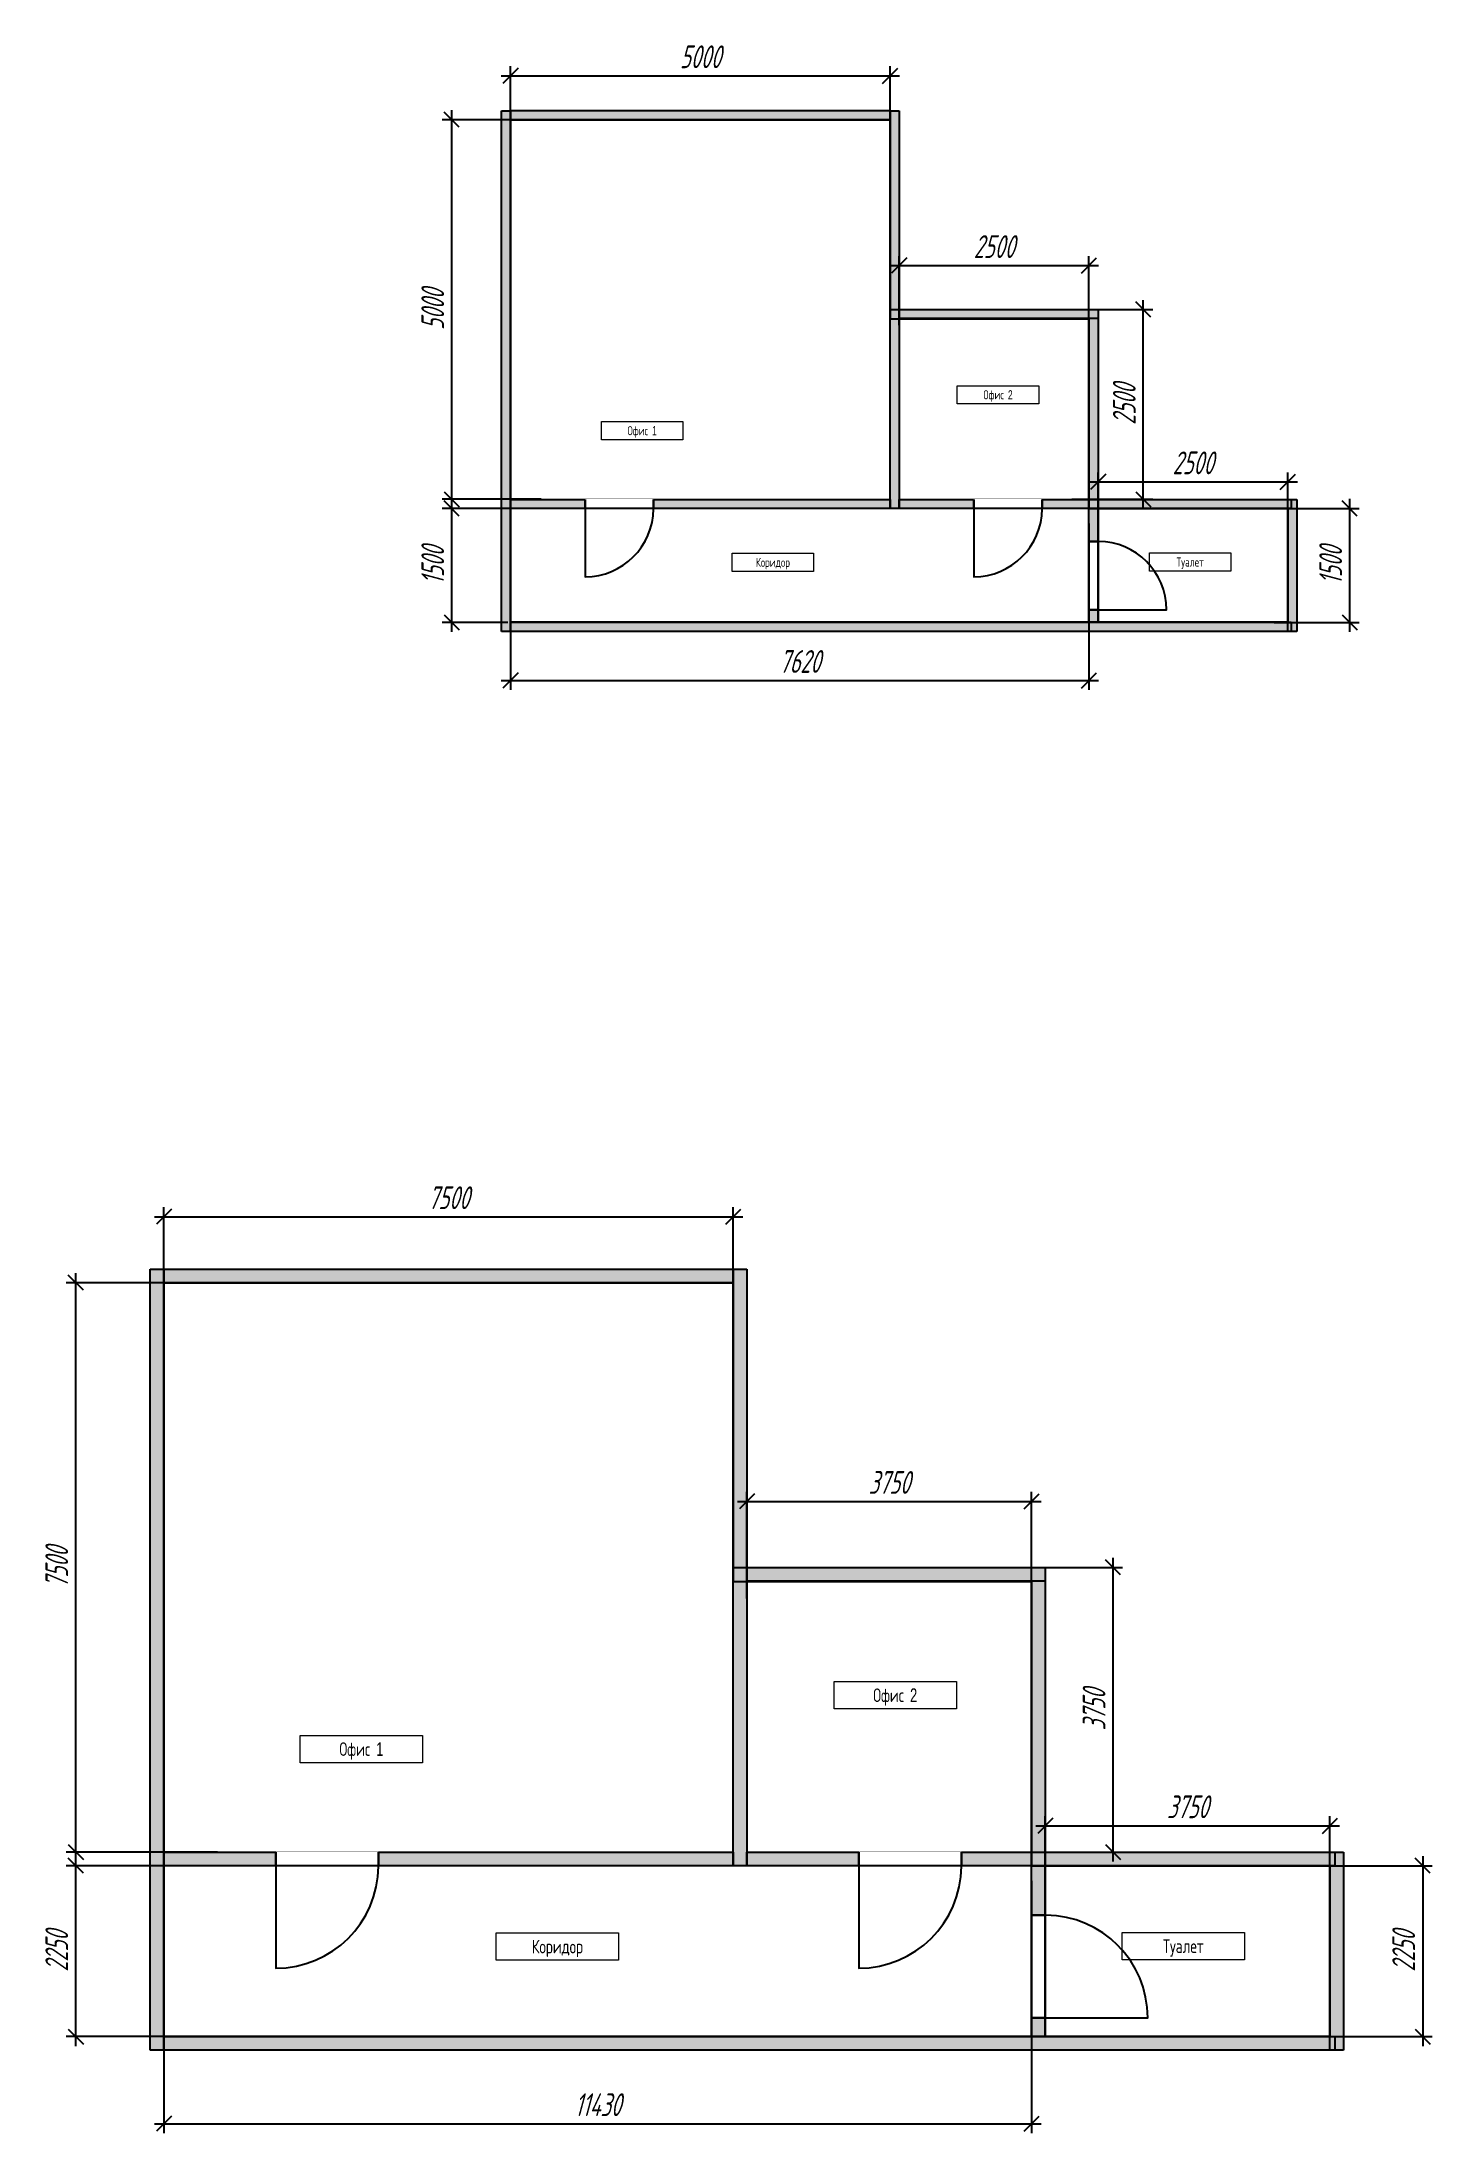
# Model space of a CAD drawing. Header units: millimetres. Extents: x -3704 to 14612, y -19735 to 7813.
import ezdxf

# ---------------------------------------------------------------- set-up
doc = ezdxf.new("R2010")
doc.units = ezdxf.units.MM
doc.set_wipeout_variables(frame=1)
for name, color, linetype in [('!!!_ТЗ для АР', 1, 'Continuous'), ('Door', 44, 'Continuous'), ('А _ Зона Помещение_Паспорт', 7, 'Continuous')]:
    doc.layers.add(name, color=color, linetype=linetype)
doc.layers.add('_Маскировка', color=7, linetype='Continuous', lineweight=0, true_color=0xffffff)
doc.layers.add('_Стены', color=4, linetype='Continuous', lineweight=30)
doc.styles.add('GOST 2.304', font='cs_gost2304.shx', dxfattribs={"width": 0.8, "oblique": 15})
doc.styles.add('tdCAD', font='simplex.shx', dxfattribs={"width": 0.7})
doc.dimstyles.new('SPDS 1к100', dxfattribs={"dimscale": 100, "dimtxt": 3, "dimasz": 2, "dimexe": 1.25, "dimexo": 2, "dimgap": 1, "dimtad": 1, "dimdec": 0, "dimrnd": 0.001, "dimtxsty": 'GOST 2.304', "dimblk": 'OBLIQUE', "dimcen": 2.5, "dimdle": 1.25, "dimadec": 0, "dimazin": 2, "dimtfac": 0.75, "dimtdec": 0, "dimtmove": 1, "dimatfit": 3, "dimfxl": 1, "dimtolj": 1, "dimarcsym": 0})

# ---------------------------------------------------------------- blocks, each defined once
blk = doc.blocks.new('*U6')
at = {"true_color": 0x136734}
h = blk.add_hatch(color=116, dxfattribs=at)
h.dxf.hatch_style = 1
h.paths.add_polyline_path([(7155, -1137), (7035, -1137), (7035, 3863), (7155, 3863)])
for p, q in [((7035, -1137), (7035, 3863)), ((7035, 3863), (7155, 3863)), ((7155, 3863), (7155, -1137)), ((7155, -1137), (7035, -1137))]:
    blk.add_line(p, q)
blk = doc.blocks.new('*U5')
at = {"color": 7, "linetype": 'ByBlock', "true_color": 0xffffff}
blk.add_wipeout([(-900, -125), (0, -125), (0, 5), (-900, 5)], dxfattribs=at).dxf.layer = '_Маскировка'
at = {"linetype": 'ByBlock'}
for p, q in [((-900, 0), (-900, -120)), ((0, 0), (0, -120))]:
    blk.add_line(p, q, dxfattribs=at)
at = {"layer": 'Door'}
blk.add_lwpolyline([(0, 0), (0, 900, 0.412238), (-900, 6, 1.462159)], format="xyb", dxfattribs=at)
blk = doc.blocks.new('*U20')
at = {"true_color": 0x136734}
h = blk.add_hatch(color=116, dxfattribs=at)
h.dxf.hatch_style = 1
h.paths.add_polyline_path([(7155, -1377), (7035, -1377), (7035, 5483), (7155, 5483)])
for p, q in [((7035, -1377), (7035, 5483)), ((7035, 5483), (7155, 5483)), ((7155, 5483), (7155, -1377)), ((7155, -1377), (7035, -1377))]:
    blk.add_line(p, q)
blk = doc.blocks.new('_Oblique')
at = {"color": 0, "linetype": 'ByBlock', "lineweight": -2}
blk.add_line((-0.5, -0.5), (0.5, 0.5), dxfattribs=at)
blk = doc.blocks.new('*D10')
at = {"layer": '!!!_ТЗ для АР', "color": 0, "lineweight": -2, "transparency": 16777216}
for p, q in [((2471, 5435), (2471, 7491)), ((7471, 4168), (7471, 7491)), ((2346, 7366), (7596, 7366))]:
    blk.add_line(p, q, dxfattribs=at)
at = {"layer": 'Defpoints', "color": 0, "transparency": 16777216}
for p in [(7471, 7366), (2471, 5235), (7471, 3968)]:
    blk.add_point(p, dxfattribs=at)
at = {"layer": '!!!_ТЗ для АР', "color": 0, "lineweight": -2, "transparency": 16777216, "xscale": 200, "yscale": 200, "zscale": 200, "rotation": 180}
blk.add_blockref('_Oblique', (2471, 7366), dxfattribs=at)
at = {"layer": '!!!_ТЗ для АР', "color": 0, "lineweight": -2, "transparency": 16777216, "xscale": 200, "yscale": 200, "zscale": 200}
blk.add_blockref('_Oblique', (7471, 7366), dxfattribs=at)
at = {"layer": '!!!_ТЗ для АР', "color": 0, "transparency": 16777216, "insert": (4971, 7616), "char_height": 300, "attachment_point": 5, "style": 'GOST 2.304'}
blk.add_mtext('\\A1;5000', dxfattribs=at)
blk = doc.blocks.new('*D14')
at = {"layer": '!!!_ТЗ для АР', "color": 0, "lineweight": -2, "transparency": 16777216}
for p, q in [((1696, 1662), (1696, 6912)), ((4143, 6787), (1571, 6787)), ((2875, 1787), (1571, 1787))]:
    blk.add_line(p, q, dxfattribs=at)
at = {"layer": 'Defpoints', "color": 0, "transparency": 16777216}
for p in [(1696, 6787), (4343, 6787), (3075, 1787)]:
    blk.add_point(p, dxfattribs=at)
at = {"layer": '!!!_ТЗ для АР', "color": 0, "lineweight": -2, "transparency": 16777216, "xscale": 200, "yscale": 200, "zscale": 200}
for p, rotation in [((1696, 6787), 90), ((1696, 1787), 270)]:
    blk.add_blockref('_Oblique', p, dxfattribs=dict(at, rotation=rotation))
at = {"layer": '!!!_ТЗ для АР', "color": 0, "transparency": 16777216, "insert": (1446, 4287), "char_height": 300, "attachment_point": 5, "rotation": 90, "style": 'GOST 2.304'}
blk.add_mtext('\\A1;5000', dxfattribs=at)
blk = doc.blocks.new('*U16')
at = {"true_color": 0x136734}
h = blk.add_hatch(color=116, dxfattribs=at)
h.dxf.hatch_style = 1
h.paths.add_polyline_path([(7155, -1137), (7035, -1137), (7035, 3863), (7155, 3863)])
for p, q in [((7035, -1137), (7035, 3863)), ((7035, 3863), (7155, 3863)), ((7155, 3863), (7155, -1137)), ((7155, -1137), (7035, -1137))]:
    blk.add_line(p, q)
blk = doc.blocks.new('*U15')
at = {"true_color": 0x136734}
h = blk.add_hatch(color=116, dxfattribs=at)
h.dxf.hatch_style = 1
h.paths.add_polyline_path([(7155, -1377), (7035, -1377), (7035, 3863), (7155, 3863)])
for p, q in [((7035, -1377), (7035, 3863)), ((7035, 3863), (7155, 3863)), ((7155, 3863), (7155, -1377)), ((7155, -1377), (7035, -1377))]:
    blk.add_line(p, q)
blk = doc.blocks.new('*U26')
at = {"true_color": 0x136734}
h = blk.add_hatch(color=116, dxfattribs=at)
h.dxf.hatch_style = 1
h.paths.add_polyline_path([(7155, -1302), (7035, -1302), (7035, 3863), (7155, 3863)])
for p, q in [((7035, -1302), (7035, 3863)), ((7035, 3863), (7155, 3863)), ((7155, 3863), (7155, -1302)), ((7155, -1302), (7035, -1302))]:
    blk.add_line(p, q)
blk = doc.blocks.new('*U23')
at = {"true_color": 0x136734}
h = blk.add_hatch(color=116, dxfattribs=at)
h.dxf.hatch_style = 1
h.paths.add_polyline_path([(7155, 1243), (7035, 1243), (7035, 3863), (7155, 3863)])
for p, q in [((7035, 1243), (7035, 3863)), ((7035, 3863), (7155, 3863)), ((7155, 3863), (7155, 1243)), ((7155, 1243), (7035, 1243))]:
    blk.add_line(p, q)
blk = doc.blocks.new('*D18')
at = {"layer": '!!!_ТЗ для АР', "color": 0, "lineweight": -2, "transparency": 16777216}
for p, q in [((7591, 4079), (7591, 4991)), ((10091, 4168), (10091, 4991)), ((7466, 4866), (10216, 4866))]:
    blk.add_line(p, q, dxfattribs=at)
at = {"layer": 'Defpoints', "color": 0, "transparency": 16777216}
for p in [(10091, 4866), (7591, 3879), (10091, 3968)]:
    blk.add_point(p, dxfattribs=at)
at = {"layer": '!!!_ТЗ для АР', "color": 0, "lineweight": -2, "transparency": 16777216, "xscale": 200, "yscale": 200, "zscale": 200, "rotation": 180}
blk.add_blockref('_Oblique', (7591, 4866), dxfattribs=at)
at = {"layer": '!!!_ТЗ для АР', "color": 0, "lineweight": -2, "transparency": 16777216, "xscale": 200, "yscale": 200, "zscale": 200}
blk.add_blockref('_Oblique', (10091, 4866), dxfattribs=at)
at = {"layer": '!!!_ТЗ для АР', "color": 0, "transparency": 16777216, "insert": (8841, 5116), "char_height": 300, "attachment_point": 5, "style": 'GOST 2.304'}
blk.add_mtext('\\A1;2500', dxfattribs=at)
blk = doc.blocks.new('*D17')
at = {"layer": '!!!_ТЗ для АР', "color": 0, "lineweight": -2, "transparency": 16777216}
for p, q in [((10806, 1662), (10806, 4412)), ((9663, 4287), (10931, 4287)), ((9863, 1787), (10931, 1787))]:
    blk.add_line(p, q, dxfattribs=at)
at = {"layer": 'Defpoints', "color": 0, "transparency": 16777216}
for p in [(9463, 4287), (10806, 4287), (9663, 1787)]:
    blk.add_point(p, dxfattribs=at)
at = {"layer": '!!!_ТЗ для АР', "color": 0, "lineweight": -2, "transparency": 16777216, "xscale": 200, "yscale": 200, "zscale": 200}
for p, rotation in [((10806, 4287), 90), ((10806, 1787), 270)]:
    blk.add_blockref('_Oblique', p, dxfattribs=dict(at, rotation=rotation))
at = {"layer": '!!!_ТЗ для АР', "color": 0, "transparency": 16777216, "insert": (10556, 3037), "char_height": 300, "attachment_point": 5, "rotation": 90, "style": 'GOST 2.304'}
blk.add_mtext('\\A1;2500', dxfattribs=at)
blk = doc.blocks.new('*U25')
at = {"true_color": 0x136734}
h = blk.add_hatch(color=116, dxfattribs=at)
h.dxf.hatch_style = 1
h.paths.add_polyline_path([(7155, 1243), (7035, 1243), (7035, 3863), (7155, 3863)])
for p, q in [((7035, 1243), (7035, 3863)), ((7035, 3863), (7155, 3863)), ((7155, 3863), (7155, 1243)), ((7155, 1243), (7035, 1243))]:
    blk.add_line(p, q)
blk = doc.blocks.new('*U24')
at = {"true_color": 0x136734}
h = blk.add_hatch(color=116, dxfattribs=at)
h.dxf.hatch_style = 1
h.paths.add_polyline_path([(7155, 1243), (7035, 1243), (7035, 5363), (7155, 5363)])
for p, q in [((7035, 1243), (7035, 5363)), ((7035, 5363), (7155, 5363)), ((7155, 5363), (7155, 1243)), ((7155, 1243), (7035, 1243))]:
    blk.add_line(p, q)
blk = doc.blocks.new('*U21')
at = {"true_color": 0x136734}
h = blk.add_hatch(color=116, dxfattribs=at)
h.dxf.hatch_style = 1
h.paths.add_polyline_path([(7155, -6475), (7035, -6475), (7035, 3810), (7155, 3810)])
for p, q in [((7035, -6475), (7035, 3810)), ((7035, 3810), (7155, 3810)), ((7155, 3810), (7155, -6475)), ((7155, -6475), (7035, -6475))]:
    blk.add_line(p, q)
blk = doc.blocks.new('*D19')
at = {"layer": '!!!_ТЗ для АР', "color": 0, "lineweight": -2, "transparency": 16777216}
for p, q in [((2831, 1667), (1571, 1667)), ((1696, 41), (1696, 1792)), ((2433, 166), (1571, 166))]:
    blk.add_line(p, q, dxfattribs=at)
at = {"layer": 'Defpoints', "color": 0, "transparency": 16777216}
for p in [(1696, 1667), (3031, 1667), (2633, 166)]:
    blk.add_point(p, dxfattribs=at)
at = {"layer": '!!!_ТЗ для АР', "color": 0, "lineweight": -2, "transparency": 16777216, "xscale": 200, "yscale": 200, "zscale": 200}
for p, rotation in [((1696, 1667), 90), ((1696, 166), 270)]:
    blk.add_blockref('_Oblique', p, dxfattribs=dict(at, rotation=rotation))
at = {"layer": '!!!_ТЗ для АР', "color": 0, "transparency": 16777216, "insert": (1446, 916), "char_height": 300, "attachment_point": 5, "rotation": 90, "style": 'GOST 2.304'}
blk.add_mtext('\\A1;1500', dxfattribs=at)
blk = doc.blocks.new('*U27')
at = {"true_color": 0x136734}
h = blk.add_hatch(color=116, dxfattribs=at)
h.dxf.hatch_style = 1
h.paths.add_polyline_path([(7155, 2123), (7035, 2123), (7035, 3863), (7155, 3863)])
for p, q in [((7035, 2123), (7035, 3863)), ((7035, 3863), (7155, 3863)), ((7155, 3863), (7155, 2123)), ((7155, 2123), (7035, 2123))]:
    blk.add_line(p, q)
blk = doc.blocks.new('*D28')
at = {"layer": '!!!_ТЗ для АР', "color": 0, "lineweight": -2, "transparency": 16777216}
for p, q in [((10086, 2017), (12836, 2017)), ((10211, 1629), (10211, 2142)), ((12711, 1629), (12711, 2142))]:
    blk.add_line(p, q, dxfattribs=at)
at = {"layer": 'Defpoints', "color": 0, "transparency": 16777216}
for p in [(12711, 2017), (10211, 1429), (12711, 1429)]:
    blk.add_point(p, dxfattribs=at)
at = {"layer": '!!!_ТЗ для АР', "color": 0, "lineweight": -2, "transparency": 16777216, "xscale": 200, "yscale": 200, "zscale": 200, "rotation": 180}
blk.add_blockref('_Oblique', (10211, 2017), dxfattribs=at)
at = {"layer": '!!!_ТЗ для АР', "color": 0, "lineweight": -2, "transparency": 16777216, "xscale": 200, "yscale": 200, "zscale": 200}
blk.add_blockref('_Oblique', (12711, 2017), dxfattribs=at)
at = {"layer": '!!!_ТЗ для АР', "color": 0, "transparency": 16777216, "insert": (11461, 2267), "char_height": 300, "attachment_point": 5, "style": 'GOST 2.304'}
blk.add_mtext('\\A1;2500', dxfattribs=at)
blk = doc.blocks.new('*D29')
at = {"layer": '!!!_ТЗ для АР', "color": 0, "lineweight": -2, "transparency": 16777216}
for p, q in [((12530, 1667), (13650, 1667)), ((13525, 1792), (13525, 41)), ((12530, 166), (13650, 166))]:
    blk.add_line(p, q, dxfattribs=at)
at = {"layer": 'Defpoints', "color": 0, "transparency": 16777216}
for p in [(12330, 1667), (12330, 166), (13525, 166)]:
    blk.add_point(p, dxfattribs=at)
at = {"layer": '!!!_ТЗ для АР', "color": 0, "lineweight": -2, "transparency": 16777216, "xscale": 200, "yscale": 200, "zscale": 200}
for p, rotation in [((13525, 1667), 90), ((13525, 166), 270)]:
    blk.add_blockref('_Oblique', p, dxfattribs=dict(at, rotation=rotation))
at = {"layer": '!!!_ТЗ для АР', "color": 0, "transparency": 16777216, "insert": (13275, 916), "char_height": 300, "attachment_point": 5, "rotation": 90, "style": 'GOST 2.304'}
blk.add_mtext('\\A1;1500', dxfattribs=at)
blk = doc.blocks.new('*D31')
at = {"layer": '!!!_ТЗ для АР', "color": 0, "lineweight": -2, "transparency": 16777216}
for p, q in [((10091, 1467), (10091, -724)), ((2471, 776), (2471, -724)), ((2346, -599), (10216, -599))]:
    blk.add_line(p, q, dxfattribs=at)
at = {"layer": 'Defpoints', "color": 0, "transparency": 16777216}
for p in [(10091, 1667), (2471, 976), (10091, -599)]:
    blk.add_point(p, dxfattribs=at)
at = {"layer": '!!!_ТЗ для АР', "color": 0, "lineweight": -2, "transparency": 16777216, "xscale": 200, "yscale": 200, "zscale": 200, "rotation": 180}
blk.add_blockref('_Oblique', (2471, -599), dxfattribs=at)
at = {"layer": '!!!_ТЗ для АР', "color": 0, "lineweight": -2, "transparency": 16777216, "xscale": 200, "yscale": 200, "zscale": 200}
blk.add_blockref('_Oblique', (10091, -599), dxfattribs=at)
at = {"layer": '!!!_ТЗ для АР', "color": 0, "transparency": 16777216, "insert": (6281, -349), "char_height": 300, "attachment_point": 5, "style": 'GOST 2.304'}
blk.add_mtext('\\A1;7620', dxfattribs=at)
blk = doc.blocks.new('*D33')
at = {"layer": '!!!_ТЗ для АР', "color": 0, "lineweight": -2, "transparency": 16777216}
for p, q in [((-2220, -7663), (5530, -7663)), ((-2095, -10659), (-2095, -7538)), ((5405, -12560), (5405, -7538))]:
    blk.add_line(p, q, dxfattribs=at)
at = {"layer": 'Defpoints', "color": 0, "transparency": 16777216}
for p in [(5405, -7663), (-2095, -10859), (5405, -12760)]:
    blk.add_point(p, dxfattribs=at)
at = {"layer": '!!!_ТЗ для АР', "color": 0, "lineweight": -2, "transparency": 16777216, "xscale": 200, "yscale": 200, "zscale": 200, "rotation": 180}
blk.add_blockref('_Oblique', (-2095, -7663), dxfattribs=at)
at = {"layer": '!!!_ТЗ для АР', "color": 0, "lineweight": -2, "transparency": 16777216, "xscale": 200, "yscale": 200, "zscale": 200}
blk.add_blockref('_Oblique', (5405, -7663), dxfattribs=at)
at = {"layer": '!!!_ТЗ для АР', "color": 0, "transparency": 16777216, "insert": (1655, -7413), "char_height": 300, "attachment_point": 5, "style": 'GOST 2.304'}
blk.add_mtext('\\A1;7500', dxfattribs=at)
blk = doc.blocks.new('*D32')
at = {"layer": '!!!_ТЗ для АР', "color": 0, "lineweight": -2, "transparency": 16777216}
for p, q in [((513, -8532), (-3382, -8532)), ((-3257, -16157), (-3257, -8407)), ((-1388, -16032), (-3382, -16032))]:
    blk.add_line(p, q, dxfattribs=at)
at = {"layer": 'Defpoints', "color": 0, "transparency": 16777216}
for p in [(-3257, -8532), (713, -8532), (-1188, -16032)]:
    blk.add_point(p, dxfattribs=at)
at = {"layer": '!!!_ТЗ для АР', "color": 0, "lineweight": -2, "transparency": 16777216, "xscale": 200, "yscale": 200, "zscale": 200}
for p, rotation in [((-3257, -8532), 90), ((-3257, -16032), 270)]:
    blk.add_blockref('_Oblique', p, dxfattribs=dict(at, rotation=rotation))
at = {"layer": '!!!_ТЗ для АР', "color": 0, "transparency": 16777216, "insert": (-3507, -12282), "char_height": 300, "attachment_point": 5, "rotation": 90, "style": 'GOST 2.304'}
blk.add_mtext('\\A1;7500', dxfattribs=at)
blk = doc.blocks.new('*D35')
at = {"layer": '!!!_ТЗ для АР', "color": 0, "lineweight": -2, "transparency": 16777216}
for p, q in [((5585, -12694), (5585, -11288)), ((9335, -12560), (9335, -11288)), ((5460, -11413), (9460, -11413))]:
    blk.add_line(p, q, dxfattribs=at)
at = {"layer": 'Defpoints', "color": 0, "transparency": 16777216}
for p in [(9335, -11413), (5585, -12894), (9335, -12760)]:
    blk.add_point(p, dxfattribs=at)
at = {"layer": '!!!_ТЗ для АР', "color": 0, "lineweight": -2, "transparency": 16777216, "xscale": 200, "yscale": 200, "zscale": 200, "rotation": 180}
blk.add_blockref('_Oblique', (5585, -11413), dxfattribs=at)
at = {"layer": '!!!_ТЗ для АР', "color": 0, "lineweight": -2, "transparency": 16777216, "xscale": 200, "yscale": 200, "zscale": 200}
blk.add_blockref('_Oblique', (9335, -11413), dxfattribs=at)
at = {"layer": '!!!_ТЗ для АР', "color": 0, "transparency": 16777216, "insert": (7460, -11163), "char_height": 300, "attachment_point": 5, "style": 'GOST 2.304'}
blk.add_mtext('\\A1;3750', dxfattribs=at)
blk = doc.blocks.new('*D36')
at = {"layer": '!!!_ТЗ для АР', "color": 0, "lineweight": -2, "transparency": 16777216}
for p, q in [((8593, -12282), (10533, -12282)), ((10408, -16157), (10408, -12157)), ((8894, -16032), (10533, -16032))]:
    blk.add_line(p, q, dxfattribs=at)
at = {"layer": 'Defpoints', "color": 0, "transparency": 16777216}
for p in [(8393, -12282), (10408, -12282), (8694, -16032)]:
    blk.add_point(p, dxfattribs=at)
at = {"layer": '!!!_ТЗ для АР', "color": 0, "lineweight": -2, "transparency": 16777216, "xscale": 200, "yscale": 200, "zscale": 200}
for p, rotation in [((10408, -12282), 90), ((10408, -16032), 270)]:
    blk.add_blockref('_Oblique', p, dxfattribs=dict(at, rotation=rotation))
at = {"layer": '!!!_ТЗ для АР', "color": 0, "transparency": 16777216, "insert": (10158, -14157), "char_height": 300, "attachment_point": 5, "rotation": 90, "style": 'GOST 2.304'}
blk.add_mtext('\\A1;3750', dxfattribs=at)
blk = doc.blocks.new('*D37')
at = {"layer": '!!!_ТЗ для АР', "color": 0, "lineweight": -2, "transparency": 16777216}
for p, q in [((-1455, -16212), (-3382, -16212)), ((-3257, -18588), (-3257, -16087)), ((-2051, -18463), (-3382, -18463))]:
    blk.add_line(p, q, dxfattribs=at)
at = {"layer": 'Defpoints', "color": 0, "transparency": 16777216}
for p in [(-3257, -16212), (-1255, -16212), (-1851, -18463)]:
    blk.add_point(p, dxfattribs=at)
at = {"layer": '!!!_ТЗ для АР', "color": 0, "lineweight": -2, "transparency": 16777216, "xscale": 200, "yscale": 200, "zscale": 200}
for p, rotation in [((-3257, -16212), 90), ((-3257, -18463), 270)]:
    blk.add_blockref('_Oblique', p, dxfattribs=dict(at, rotation=rotation))
at = {"layer": '!!!_ТЗ для АР', "color": 0, "transparency": 16777216, "insert": (-3507, -17338), "char_height": 300, "attachment_point": 5, "rotation": 90, "style": 'GOST 2.304'}
blk.add_mtext('\\A1;2250', dxfattribs=at)
blk = doc.blocks.new('*D34')
at = {"layer": '!!!_ТЗ для АР', "color": 0, "lineweight": -2, "transparency": 16777216}
for p, q in [((9390, -15686), (13390, -15686)), ((9515, -16369), (9515, -15561)), ((13265, -16369), (13265, -15561))]:
    blk.add_line(p, q, dxfattribs=at)
at = {"layer": 'Defpoints', "color": 0, "transparency": 16777216}
for p in [(13265, -15686), (9515, -16569), (13265, -16569)]:
    blk.add_point(p, dxfattribs=at)
at = {"layer": '!!!_ТЗ для АР', "color": 0, "lineweight": -2, "transparency": 16777216, "xscale": 200, "yscale": 200, "zscale": 200, "rotation": 180}
blk.add_blockref('_Oblique', (9515, -15686), dxfattribs=at)
at = {"layer": '!!!_ТЗ для АР', "color": 0, "lineweight": -2, "transparency": 16777216, "xscale": 200, "yscale": 200, "zscale": 200}
blk.add_blockref('_Oblique', (13265, -15686), dxfattribs=at)
at = {"layer": '!!!_ТЗ для АР', "color": 0, "transparency": 16777216, "insert": (11390, -15436), "char_height": 300, "attachment_point": 5, "style": 'GOST 2.304'}
blk.add_mtext('\\A1;3750', dxfattribs=at)
blk = doc.blocks.new('*D38')
at = {"layer": '!!!_ТЗ для АР', "color": 0, "lineweight": -2, "transparency": 16777216}
for p, q in [((12893, -16212), (14612, -16212)), ((14487, -16087), (14487, -18588)), ((12893, -18463), (14612, -18463))]:
    blk.add_line(p, q, dxfattribs=at)
at = {"layer": 'Defpoints', "color": 0, "transparency": 16777216}
for p in [(12693, -16212), (12693, -18463), (14487, -18463)]:
    blk.add_point(p, dxfattribs=at)
at = {"layer": '!!!_ТЗ для АР', "color": 0, "lineweight": -2, "transparency": 16777216, "xscale": 200, "yscale": 200, "zscale": 200}
for p, rotation in [((14487, -16212), 90), ((14487, -18463), 270)]:
    blk.add_blockref('_Oblique', p, dxfattribs=dict(at, rotation=rotation))
at = {"layer": '!!!_ТЗ для АР', "color": 0, "transparency": 16777216, "insert": (14237, -17338), "char_height": 300, "attachment_point": 5, "rotation": 90, "style": 'GOST 2.304'}
blk.add_mtext('\\A1;2250', dxfattribs=at)
blk = doc.blocks.new('*D39')
at = {"layer": '!!!_ТЗ для АР', "color": 0, "lineweight": -2, "transparency": 16777216}
for p, q in [((9335, -16412), (9335, -19735)), ((-2095, -17448), (-2095, -19735)), ((-2220, -19610), (9460, -19610))]:
    blk.add_line(p, q, dxfattribs=at)
at = {"layer": 'Defpoints', "color": 0, "transparency": 16777216}
for p in [(9335, -16212), (-2095, -17248), (9335, -19610)]:
    blk.add_point(p, dxfattribs=at)
at = {"layer": '!!!_ТЗ для АР', "color": 0, "lineweight": -2, "transparency": 16777216, "xscale": 200, "yscale": 200, "zscale": 200, "rotation": 180}
blk.add_blockref('_Oblique', (-2095, -19610), dxfattribs=at)
at = {"layer": '!!!_ТЗ для АР', "color": 0, "lineweight": -2, "transparency": 16777216, "xscale": 200, "yscale": 200, "zscale": 200}
blk.add_blockref('_Oblique', (9335, -19610), dxfattribs=at)
at = {"layer": '!!!_ТЗ для АР', "color": 0, "transparency": 16777216, "insert": (3620, -19360), "char_height": 300, "attachment_point": 5, "style": 'GOST 2.304'}
blk.add_mtext('\\A1;11430', dxfattribs=at)

msp = doc.modelspace()

# ---------------------------------------------------------------- block references
for name, p, rotation in [('*U20', (9505.6, 5529.2), 179.9999999999298), ('*U16', (6333.3, -248.5), 89.99999999992978), ('*U15', (14625.6, 5529.2), 179.9999999999298), ('*U23', (14625.6, 5529.2), 179.9999999999298), ('*U25', (11453.3, -2868.5), 89.99999999992978), ('*U24', (17245.6, 5529.2), 179.9999999999298), ('*U6', (6333.3, -5368.5), 89.99999999992978), ('*U26', (11453.3, -5368.5), 89.99999999992978), ('*U27', (19865.6, 3909.1), 179.9999999999298), ('*U21', (6280.1, -6988.6), 89.99999999992978)]:
    msp.add_blockref(name, p, dxfattribs=dict(rotation=rotation))
at = {"xscale": 1.5, "yscale": 1.5, "zscale": 1.5}
for name, p, rotation in [('*U20', (8457.2, -10418.4), 179.9999999999298), ('*U16', (3698.7, -19085), 89.99999999992978), ('*U15', (16137.2, -10418.4), 179.9999999999298), ('*U23', (16137.2, -10418.4), 179.9999999999298), ('*U25', (11378.7, -23015), 89.99999999992978), ('*U24', (20067.2, -10418.4), 179.9999999999298), ('*U6', (3698.7, -26765), 89.99999999992978), ('*U26', (11378.7, -26765), 89.99999999992978), ('*U27', (23997.3, -12848.6), 179.9999999999298), ('*U21', (3619, -29195.1), 89.99999999992978)]:
    msp.add_blockref(name, p, dxfattribs=dict(at, rotation=rotation))

# ---------------------------------------------------------------- texts
at = {"layer": 'А _ Зона Помещение_Паспорт', "color": 7, "lineweight": 5, "attachment_point": 5, "style": 'tdCAD', "bg_fill": 19, "box_fill_scale": 1.5, "bg_fill_color": 256, "bg_fill_transparency": 0}
for s, insert, char_height, width in [('Офис {\\Figes1001|c204;2}', (8892.9, 3147.8), 120, 954.512), ('Офис {\\Figes1001|c204;1}', (4204.8, 2674.7), 120, 954.512), ('Коридор', (5926, 940.4), 120, 954.512), ('Туалет', (11423.5, 944.2), 120, 954.512), ('Офис {\\Figes1001|c204;2}', (7538.2, -13990.6), 180, 1431.769), ('Офис {\\Figes1001|c204;1}', (506, -14700.3), 180, 1431.769), ('Коридор', (3087.8, -17301.7), 180, 1431.769), ('Туалет', (11334, -17295.9), 180, 1431.769)]:
    msp.add_mtext(s, dxfattribs=dict(at, insert=insert, char_height=char_height, width=width))

# ---------------------------------------------------------------- dimensions: what is measured, and where the dimension line sits
at = {"layer": '!!!_ТЗ для АР'}
for base, p1, p2, picture, middle in [((7470.6, 7366.2), (2470.6, 5235.3), (7470.6, 3967.9), '*D10', (4970.6, 7616.2)), ((10090.6, 4866.2), (7590.6, 3878.8), (10090.6, 3967.9), '*D18', (8840.6, 5116.2)), ((12710.6, 2017.2), (10210.6, 1428.5), (12710.6, 1428.5), '*D28', (11460.6, 2267.2)), ((5404.7, -7662.9), (-2095.3, -10859.3), (5404.7, -12760.4), '*D33', (1654.7, -7412.9)), ((9334.7, -11412.9), (5584.7, -12894), (9334.7, -12760.4), '*D35', (7459.7, -11162.9)), ((13264.7, -15686.5), (9514.7, -16569.5), (13264.7, -16569.5), '*D34', (11389.7, -15436.5))]:
    dim = msp.add_linear_dim(base=base, p1=p1, p2=p2, dimstyle='SPDS 1к100', dxfattribs=at)
    dim.commit()
    dim.dimension.update_dxf_attribs({"geometry": picture, "text_midpoint": middle})
for base, p1, p2, picture, middle in [((1696, 1666.5), (2633.3, 166.4), (3030.7, 1666.5), '*D19', (1446, 916.5)), ((13525.5, 166.4), (12329.6, 1666.5), (12329.6, 166.4), '*D29', (13275.5, 916.5)), ((-3257.1, -16212.5), (-1851.2, -18462.6), (-1255.1, -16212.5), '*D37', (-3507.1, -17337.5)), ((14487, -18462.6), (12693.3, -16212.5), (12693.3, -18462.6), '*D38', (14237, -17337.5))]:
    dim = msp.add_linear_dim(base=base, p1=p1, p2=p2, angle=90, dimstyle='SPDS 1к100', dxfattribs=at)
    dim.commit()
    dim.dimension.update_dxf_attribs({"geometry": picture, "text_midpoint": middle})

# ---------------------------------------------------------------- next in the draw order: block references
at = {"layer": '_Стены', "color": 0, "linetype": 'ByBlock', "lineweight": -2}
for p, rotation in [((3453.8, 1666.5), 179.9999999999305), ((8573.8, 1666.5), 179.9999999999305), ((10210.6, 332.3), 269.9999999999305)]:
    msp.add_blockref('*U5', p, dxfattribs=dict(at, rotation=rotation))
at = {"layer": '_Стены', "color": 0, "linetype": 'ByBlock', "lineweight": -2, "xscale": 1.5, "yscale": 1.5, "zscale": 1.5}
for p, rotation in [((-620.4, -16212.5), 179.9999999999305), ((7059.6, -16212.5), 179.9999999999305), ((9514.7, -18213.8), 269.9999999999305)]:
    msp.add_blockref('*U5', p, dxfattribs=dict(at, rotation=rotation))

# ---------------------------------------------------------------- next in the draw order: linework, layer by layer
for points in [[(2470.6, 1786.5), (2470.6, 6786.5), (7470.6, 6786.5), (7470.6, 4162.5), (10090.6, 4162.5), (10090.6, 1666.5), (12710.6, 1666.5), (12710.6, 166.4), (2470.6, 166.4)], [(2470.6, 166.4), (10090.6, 166.4), (10090.6, 1666.5), (2470.6, 1666.5)], [(10210.6, 1666.5), (12710.6, 1666.5), (12710.6, 166.4), (10210.6, 166.4)], [(-2095.3, -16032.5), (-2095.3, -8532.5), (5404.7, -8532.5), (5404.7, -12468.5), (9334.7, -12468.5), (9334.7, -16212.5), (13264.7, -16212.5), (13264.7, -18462.6), (-2095.3, -18462.6)], [(-2095.3, -18462.6), (9334.7, -18462.6), (9334.7, -16212.5), (-2095.3, -16212.5)], [(9514.7, -16212.5), (13264.7, -16212.5), (13264.7, -18462.6), (9514.7, -18462.6)]]:
    msp.add_lwpolyline(points, close=True)

# ---------------------------------------------------------------- next in the draw order: dimensions: what is measured, and where the dimension line sits
at = {"layer": '!!!_ТЗ для АР'}
for base, p1, p2, picture, middle in [((1696, 6786.5), (3075.5, 1786.5), (4342.9, 6786.5), '*D14', (1446, 4286.5)), ((10806, 4286.5), (9663.2, 1786.5), (9462.9, 4286.5), '*D17', (10556, 3036.5)), ((-3257.1, -8532.5), (-1188, -16032.5), (713.1, -8532.5), '*D32', (-3507.1, -12282.5)), ((10407.9, -12282.5), (8693.7, -16032.5), (8393.1, -12282.5), '*D36', (10157.9, -14157.5))]:
    dim = msp.add_linear_dim(base=base, p1=p1, p2=p2, angle=90, dimstyle='SPDS 1к100', dxfattribs=at)
    dim.commit()
    dim.dimension.update_dxf_attribs({"geometry": picture, "text_midpoint": middle})
for base, p1, p2, picture, middle in [((10090.6, -598.6), (2470.6, 976.5), (10090.6, 1666.5), '*D31', (6280.6, -348.6)), ((9334.7, -19610.2), (-2095.3, -17247.5), (9334.7, -16212.5), '*D39', (3619.7, -19360.2))]:
    dim = msp.add_linear_dim(base=base, p1=p1, p2=p2, dimstyle='SPDS 1к100', dxfattribs=at)
    dim.commit()
    dim.dimension.update_dxf_attribs({"geometry": picture, "text_midpoint": middle})

doc.saveas('drawing.dxf')
